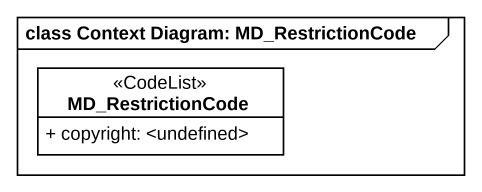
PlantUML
@startuml
mainframe class Context Diagram: MD_RestrictionCode
hide circle
hide empty members
skinparam classAttributeIconSize 0
class MD_RestrictionCode <<CodeList>> #FFFFFF {
  + copyright: <undefined>
}
@enduml
